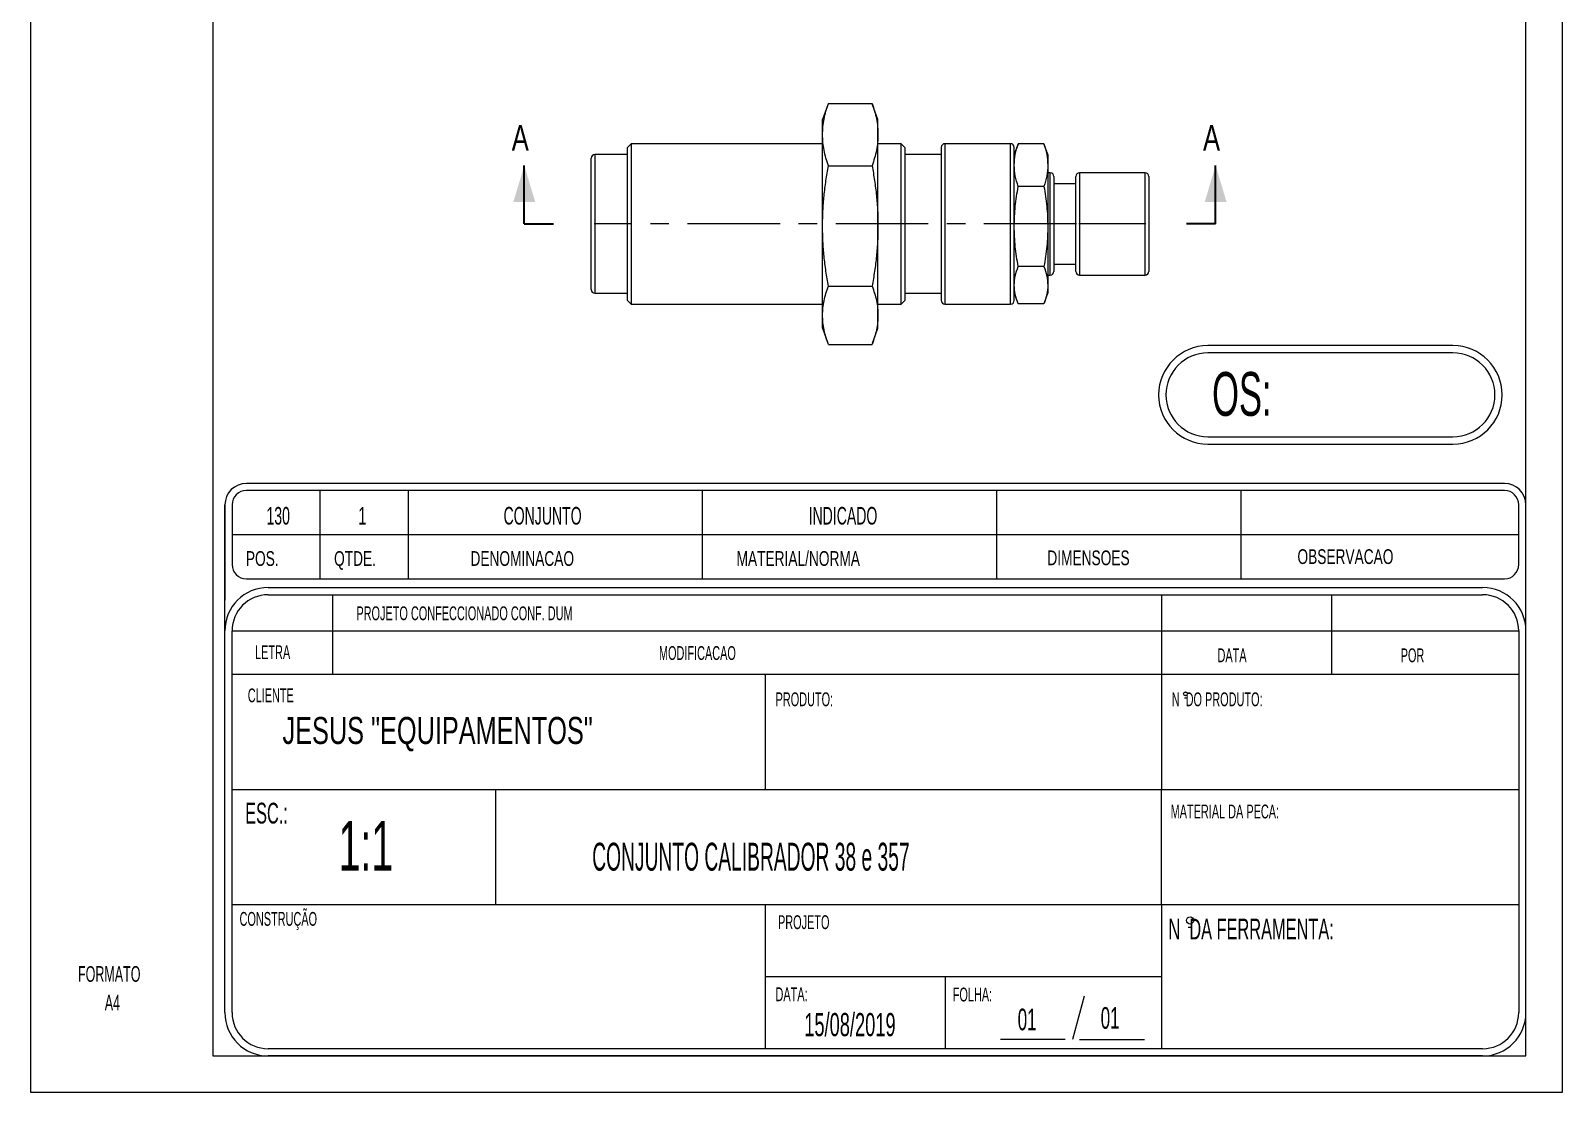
# Model space of a CAD drawing. Header units: millimetres. Extents: x 0 to 210, y 0 to 297.
# Drawn here: x 0 to 210, y 0.4 to 145.9 of the extents above; entities that cross this region are included whole.
import ezdxf

# ---------------------------------------------------------------- set-up
doc = ezdxf.new("R2010")
doc.units = ezdxf.units.MM
doc.linetypes.add('CENTERX2', pattern=[20.32, 12.7, -2.54, 2.54, -2.54])
doc.linetypes.add('PHANTOM', pattern=[12.7, 6.35, -1.27, 1.27, -1.27, 1.27, -1.27])
doc.layers.add('COTAS', color=7, linetype='Continuous')
doc.styles.add('SLDTEXTSTYLE0', font='TXT', dxfattribs={"width": 0.595745})
doc.styles.add('SLDTEXTSTYLE1', font='TXT', dxfattribs={"width": 0.589474})
doc.styles.add('SLDTEXTSTYLE2', font='TXT', dxfattribs={"width": 0.515789})
doc.styles.add('SLDTEXTSTYLE3', font='TXT', dxfattribs={"width": 0.7})
doc.styles.add('SLDTEXTSTYLE4', font='TXT', dxfattribs={"width": 0.695035})
doc.styles.add('SLDTEXTSTYLE6', font='TXT', dxfattribs={"width": 0.75})

# ---------------------------------------------------------------- blocks, each defined once
blk = doc.blocks.new('SW_NOTE_0')
at = {"color": 0, "linetype": 'Continuous', "lineweight": 18, "insert": (0, 2.77), "char_height": 2.152, "attachment_point": 1, "style": 'SLDTEXTSTYLE0'}
blk.add_mtext('FORMATO', dxfattribs=at)
blk = doc.blocks.new('SW_NOTE_0_1')
at = {"color": 0, "linetype": 'Continuous', "lineweight": 18, "insert": (0, 2.77), "char_height": 2.152, "attachment_point": 1, "style": 'SLDTEXTSTYLE0'}
blk.add_mtext('A4', dxfattribs=at)
blk = doc.blocks.new('Bloco2')
at = {"color": 7, "linetype": 'Continuous', "lineweight": 18}
for p, q in [((0.04, 297.06), (0.04, 0.06)), ((210.04, 0.06), (210.04, 297.06)), ((25.04, 292.06), (25.04, 5.06)), ((205.04, 5.06), (205.04, 292.06)), ((25.04, 5.06), (205.04, 5.06)), ((0.04, 0.06), (210.04, 0.06))]:
    blk.add_line(p, q, dxfattribs=at)
for name, p in [('SW_NOTE_0', (6.53, 14.59)), ('SW_NOTE_0_1', (10.2, 10.66))]:
    blk.add_blockref(name, p, dxfattribs=at)

msp = doc.modelspace()

# ---------------------------------------------------------------- linework, layer by layer
at = {"color": 7, "linetype": 'Continuous', "lineweight": 25}
for p, q in [((109.32, 135.73), (108.58, 133.69)), ((109.38, 135.9), (109.32, 135.73)), ((109.38, 135.9), (115.37, 135.9)), ((115.43, 135.73), (115.37, 135.9)), ((116.18, 133.69), (115.44, 135.73)), ((108.58, 131.64), (108.58, 133.69)), ((116.18, 131.64), (116.18, 133.69)), ((82.36, 130.39), (81.86, 129.89)), ((108.58, 130.39), (82.36, 130.39)), ((82.36, 130.39), (82.36, 108.39)), ((108.58, 119.12), (108.58, 131.64)), ((116.18, 119.12), (116.18, 131.64)), ((119.36, 130.39), (116.18, 130.39)), ((119.86, 129.89), (119.36, 130.39)), ((119.36, 108.39), (119.36, 130.39)), ((134.36, 130.39), (125.36, 130.39)), ((135.4, 130.35), (135.33, 130.14)), ((138.93, 130.35), (135.4, 130.35)), ((138.99, 130.14), (138.93, 130.35)), ((76.86, 110.39), (76.86, 128.39)), ((81.86, 128.89), (77.36, 128.89)), ((81.86, 108.89), (81.86, 129.89)), ((119.86, 129.89), (119.86, 108.89)), ((124.86, 128.89), (119.86, 128.89)), ((124.86, 129.89), (124.86, 108.89)), ((135.32, 130.14), (134.86, 128.89)), ((134.86, 108.89), (134.86, 129.89)), ((139.46, 128.89), (139.01, 130.14)), ((139.46, 128.89), (139.46, 127.44)), ((109.38, 127.37), (115.37, 127.37)), ((139.46, 127.44), (139.46, 119.04)), ((139.8, 126.39), (139.46, 126.39)), ((152.8, 126.39), (143.8, 126.39)), ((138.93, 124.52), (135.4, 124.52)), ((140.3, 125.89), (140.3, 112.89)), ((143.3, 124.89), (140.3, 124.89)), ((143.3, 120.88), (143.3, 125.89)), ((153.3, 125.89), (153.3, 112.89)), ((143.3, 112.89), (143.3, 120.88)), ((108.58, 106.87), (108.58, 119.12)), ((116.18, 106.87), (116.18, 119.12)), ((139.46, 119.04), (139.46, 110.99)), ((138.93, 113.56), (135.4, 113.56)), ((140.3, 113.89), (143.3, 113.89)), ((139.46, 112.39), (139.8, 112.39)), ((143.8, 112.39), (152.8, 112.39)), ((77.36, 109.89), (81.86, 109.89)), ((109.38, 110.86), (115.37, 110.86)), ((119.86, 109.89), (124.86, 109.89)), ((134.86, 109.89), (135.32, 108.63)), ((139.01, 108.63), (139.46, 109.89)), ((139.46, 110.99), (139.46, 109.89)), ((81.86, 108.89), (82.36, 108.39)), ((82.36, 108.39), (108.58, 108.39)), ((116.18, 108.39), (119.36, 108.39)), ((119.36, 108.39), (119.86, 108.89)), ((125.36, 108.39), (134.36, 108.39)), ((138.93, 108.43), (135.4, 108.43)), ((108.58, 105.09), (108.58, 106.87)), ((108.58, 105.09), (109.32, 103.05)), ((115.44, 103.05), (116.18, 105.09)), ((116.18, 105.09), (116.18, 106.87)), ((109.38, 102.88), (115.37, 102.88))]:
    msp.add_line(p, q, dxfattribs=at)
at = {"color": 8, "linetype": 'Continuous', "lineweight": 25}
for p, q in [((125.36, 130.39), (125.36, 108.39)), ((134.36, 108.39), (134.36, 130.39)), ((77.36, 128.89), (77.36, 109.89)), ((139.8, 112.39), (139.8, 126.39)), ((143.8, 126.39), (143.8, 120.99)), ((152.8, 112.39), (152.8, 126.39)), ((143.8, 120.99), (143.8, 112.39))]:
    msp.add_line(p, q, dxfattribs=at)
at = {"color": 7, "linetype": 'Continuous', "lineweight": 35}
for p, q in [((67.69, 119.39), (67.69, 127.39)), ((162.47, 119.39), (162.47, 127.39))]:
    msp.add_line(p, q, dxfattribs=at)
at = {"color": 7, "linetype": 'PHANTOM', "lineweight": 35}
for p, q in [((67.69, 119.39), (71.69, 119.39)), ((162.47, 119.39), (158.47, 119.39))]:
    msp.add_line(p, q, dxfattribs=at)
at = {"color": 7, "linetype": 'Continuous', "lineweight": 18}
for p, q in [((195.01, 102.71), (161.41, 102.71)), ((195.01, 101.71), (161.41, 101.71)), ((161.41, 90.21), (195.01, 90.21)), ((161.41, 89.21), (195.01, 89.21)), ((202.07, 83.83), (29.59, 83.83)), ((202.07, 82.85), (29.59, 82.85)), ((39.72, 70.75), (39.72, 82.85)), ((51.82, 70.75), (51.82, 82.85)), ((92.14, 70.75), (92.14, 82.85)), ((132.46, 70.75), (132.46, 82.85)), ((165.96, 70.75), (165.96, 82.85)), ((26.65, 11.28), (26.65, 80.89)), ((26.65, 80.89), (26.65, 67.81)), ((27.63, 80.89), (27.63, 72.71)), ((204.03, 72.71), (204.03, 80.89)), ((205.01, 11.28), (205.01, 80.89)), ((27.63, 76.8), (204.03, 76.8)), ((29.59, 70.75), (202.07, 70.75)), ((32.57, 69.54), (199.08, 69.54)), ((32.57, 68.56), (199.08, 68.56)), ((41.46, 57.69), (41.46, 68.56)), ((155.03, 68.56), (155.03, 57.69)), ((178.34, 68.56), (178.34, 57.69)), ((27.64, 11.28), (27.64, 63.62)), ((27.64, 63.62), (204.02, 63.62)), ((204.02, 63.62), (204.02, 11.28)), ((27.64, 57.69), (204.02, 57.69)), ((100.71, 57.69), (100.71, 41.89)), ((155.03, 57.69), (155.03, 41.89)), ((158.2, 54.45), (158.46, 54.45)), ((158.2, 54.43), (158.46, 54.43)), ((27.64, 41.89), (204.02, 41.89)), ((63.77, 26.09), (63.77, 41.89)), ((155.03, 26.09), (155.03, 41.89)), ((27.64, 26.09), (204.02, 26.09)), ((100.71, 26.09), (100.71, 6.34)), ((155.03, 26.09), (155.03, 6.34)), ((158.69, 23), (159.2, 23)), ((100.71, 16.22), (155.03, 16.22)), ((125.4, 16.22), (125.4, 6.34)), ((144.43, 13.54), (142.85, 7.62)), ((199.08, 6.34), (32.57, 6.34)), ((141.86, 7.62), (132.97, 7.62)), ((143.83, 7.62), (152.72, 7.62)), ((199.08, 5.36), (32.57, 5.36)), ((204.44, 5.36), (205.01, 5.36)), ((205.01, 5.36), (205.01, 5.93))]:
    msp.add_line(p, q, dxfattribs=at)
for centre, radius in [((158.33, 54.99), 0.247), ((158.33, 54.97), 0.247), ((158.97, 23.92), 0.494)]:
    msp.add_circle(centre, radius, dxfattribs=at)
at = {"color": 7, "linetype": 'Continuous', "lineweight": 25}
for centre, start, end in [((125.36, 129.89), 90, 180), ((134.36, 129.89), 0, 90), ((77.36, 128.39), 90, 180), ((139.8, 125.89), 360, 90), ((143.8, 125.89), 90, 180), ((152.8, 125.89), 360, 90), ((139.8, 112.89), 270, 0), ((143.8, 112.89), 180, 270), ((152.8, 112.89), 270, 0), ((77.36, 110.39), 180, 270), ((125.36, 108.89), 180, 270), ((134.36, 108.89), 270, 0)]:
    msp.add_arc(centre, 0.5, start, end, dxfattribs=at)
at = {"color": 7, "linetype": 'Continuous', "lineweight": 18}
for centre, radius, start, end in [((161.41, 95.96), 6.75, 90, 270), ((161.41, 95.96), 5.75, 90, 270), ((195.01, 95.96), 6.75, 270, 90), ((195.01, 95.96), 5.75, 270, 90), ((29.59, 80.89), 2.94, 90, 180), ((29.59, 80.89), 1.96, 90, 180), ((202.07, 80.89), 2.94, 0, 90), ((202.07, 80.89), 1.96, 0, 90), ((29.59, 72.71), 1.96, 180, 270), ((202.07, 72.71), 1.96, 270, 0), ((32.57, 63.62), 5.93, 90, 180), ((199.08, 63.62), 5.93, 0, 90), ((32.57, 63.62), 4.94, 90, 180), ((199.08, 63.62), 4.94, 0, 90), ((32.57, 11.28), 5.93, 180, 270), ((32.57, 11.28), 4.94, 180, 270), ((199.08, 11.28), 4.94, 270, 0), ((199.08, 11.28), 5.93, 270, 0)]:
    msp.add_arc(centre, radius, start, end, dxfattribs=at)
at = {"color": 7, "linetype": 'Continuous', "lineweight": 25}
for points, knots in [([(108.58, 131.64), (108.59, 131.99), (108.61, 132.7), (108.78, 133.77), (109.03, 134.84), (109.26, 135.54), (109.38, 135.9)], [0, 0, 0, 0, 0.248582, 0.497811, 0.748696, 1, 1, 1, 1]), ([(115.37, 135.9), (115.49, 135.55), (115.72, 134.85), (115.98, 133.78), (116.15, 132.71), (116.17, 131.99), (116.18, 131.64)], [0, 0, 0, 0, 0.248858, 0.49808, 0.748723, 1, 1, 1, 1]), ([(109.38, 127.37), (109.27, 127.72), (109.03, 128.42), (108.78, 129.49), (108.61, 130.56), (108.59, 131.28), (108.58, 131.64)], [0, 0, 0, 0, 0.248858, 0.49808, 0.748723, 1, 1, 1, 1]), ([(116.18, 131.64), (116.17, 131.28), (116.15, 130.57), (115.98, 129.5), (115.73, 128.43), (115.49, 127.73), (115.37, 127.37)], [0, 0, 0, 0, 0.248582, 0.497811, 0.748696, 1, 1, 1, 1]), ([(134.86, 127.44), (134.89, 127.92), (134.94, 128.9), (135.25, 129.87), (135.4, 130.35)], [0, 0, 0, 0, 0.497781, 1, 1, 1, 1]), ([(138.93, 130.35), (139.08, 129.87), (139.38, 128.91), (139.44, 127.93), (139.46, 127.44)], [0, 0, 0, 0, 0.498113, 1, 1, 1, 1]), ([(108.58, 119.12), (108.59, 119.81), (108.61, 121.18), (108.78, 123.25), (109.03, 125.32), (109.26, 126.69), (109.38, 127.37)], [0, 0, 0, 0, 0.248582, 0.497811, 0.748696, 1, 1, 1, 1]), ([(115.37, 127.37), (115.49, 126.69), (115.72, 125.33), (115.98, 123.28), (116.15, 121.2), (116.17, 119.81), (116.18, 119.12)], [0, 0, 0, 0, 0.248858, 0.49808, 0.748723, 1, 1, 1, 1]), ([(135.4, 124.52), (135.25, 125), (134.94, 125.97), (134.89, 126.95), (134.86, 127.44)], [0, 0, 0, 0, 0.498113, 1, 1, 1, 1]), ([(139.46, 127.44), (139.44, 126.95), (139.39, 125.97), (139.08, 125.01), (138.93, 124.52)], [0, 0, 0, 0, 0.497781, 1, 1, 1, 1]), ([(134.86, 119.04), (134.89, 119.96), (134.94, 121.8), (135.25, 123.61), (135.4, 124.52)], [0, 0, 0, 0, 0.497781, 1, 1, 1, 1]), ([(138.93, 124.52), (139.08, 123.62), (139.38, 121.81), (139.44, 119.97), (139.46, 119.04)], [0, 0, 0, 0, 0.498113, 1, 1, 1, 1]), ([(109.38, 110.86), (109.27, 111.54), (109.03, 112.9), (108.78, 114.96), (108.61, 117.03), (108.59, 118.42), (108.58, 119.12)], [0, 0, 0, 0, 0.248858, 0.49808, 0.748723, 1, 1, 1, 1]), ([(116.18, 119.12), (116.17, 118.43), (116.15, 117.05), (115.98, 114.98), (115.73, 112.92), (115.49, 111.55), (115.37, 110.86)], [0, 0, 0, 0, 0.248582, 0.497811, 0.748696, 1, 1, 1, 1]), ([(135.4, 113.56), (135.25, 114.47), (134.94, 116.28), (134.89, 118.12), (134.86, 119.04)], [0, 0, 0, 0, 0.498113, 1, 1, 1, 1]), ([(139.46, 119.04), (139.44, 118.13), (139.39, 116.29), (139.08, 114.47), (138.93, 113.56)], [0, 0, 0, 0, 0.497781, 1, 1, 1, 1]), ([(134.86, 110.99), (134.89, 111.42), (134.94, 112.28), (135.25, 113.13), (135.4, 113.56)], [0, 0, 0, 0, 0.497781, 1, 1, 1, 1]), ([(138.93, 113.56), (139.08, 113.14), (139.38, 112.29), (139.44, 111.43), (139.46, 110.99)], [0, 0, 0, 0, 0.498113, 1, 1, 1, 1]), ([(108.58, 106.87), (108.59, 107.2), (108.61, 107.87), (108.78, 108.87), (109.03, 109.87), (109.26, 110.53), (109.38, 110.86)], [0, 0, 0, 0, 0.2485818, 0.4978112, 0.7486961, 1, 1, 1, 1]), ([(115.37, 110.86), (115.49, 110.54), (115.72, 109.88), (115.98, 108.88), (116.15, 107.88), (116.17, 107.21), (116.18, 106.87)], [0, 0, 0, 0, 0.248858, 0.49808, 0.748723, 1, 1, 1, 1]), ([(135.4, 108.43), (135.25, 108.85), (134.94, 109.7), (134.89, 110.56), (134.86, 110.99)], [0, 0, 0, 0, 0.498113, 1, 1, 1, 1]), ([(139.46, 110.99), (139.44, 110.56), (139.39, 109.7), (139.08, 108.85), (138.93, 108.43)], [0, 0, 0, 0, 0.497781, 1, 1, 1, 1]), ([(109.38, 102.88), (109.27, 103.21), (109.03, 103.86), (108.78, 104.86), (108.61, 105.86), (108.59, 106.53), (108.58, 106.87)], [0, 0, 0, 0, 0.248858, 0.49808, 0.748723, 1, 1, 1, 1]), ([(116.18, 106.87), (116.17, 106.54), (116.15, 105.87), (115.98, 104.87), (115.73, 103.87), (115.49, 103.21), (115.37, 102.88)], [0, 0, 0, 0, 0.2485818, 0.4978112, 0.7486961, 1, 1, 1, 1])]:
    msp.add_open_spline(points, degree=3, knots=knots, dxfattribs=at)
at = {"color": 7, "linetype": 'Continuous', "lineweight": 35}
for points in [[(67.69, 127.39), (66.19, 122.39), (69.19, 122.39)], [(162.47, 127.39), (160.97, 122.39), (163.97, 122.39)]]:
    msp.add_solid(points, dxfattribs=at)
at = {"layer": 'COTAS', "linetype": 'CENTERX2', "lineweight": 18}
for p, q in [((143.4, 119.39), (77.26, 119.39)), ((152.9, 119.39), (143.7, 119.39))]:
    msp.add_line(p, q, dxfattribs=at)

# ---------------------------------------------------------------- block references
at = {"layer": 'COTAS'}
msp.add_blockref('Bloco2', (-0.03, 0.3), dxfattribs=at)

# ---------------------------------------------------------------- texts
at = {"color": 7, "linetype": 'Continuous', "char_height": 3.5, "attachment_point": 1, "style": 'SLDTEXTSTYLE6'}
for insert in [(65.97, 132.94), (160.74, 132.94)]:
    msp.add_mtext('A', dxfattribs=dict(at, insert=insert))
at = {"color": 7, "linetype": 'Continuous', "lineweight": 0}
for s, insert, char_height, attachment_point, style in [('OS:', (161.99, 99.09), 6, 1, 'SLDTEXTSTYLE1'), ('130', (33.95, 80.6), 2.419, 2, 'SLDTEXTSTYLE0'), ('1', (45.48, 80.6), 2.42, 2, 'SLDTEXTSTYLE0'), ('CONJUNTO', (70.2, 80.6), 2.419, 2, 'SLDTEXTSTYLE0'), ('INDICADO', (111.38, 80.6), 2.419, 2, 'SLDTEXTSTYLE0'), ('POS.', (29.52, 74.54), 2.022, 1, 'SLDTEXTSTYLE4'), ('QTDE.', (41.61, 74.54), 2.022, 1, 'SLDTEXTSTYLE4'), ('DENOMINACAO', (60.31, 74.54), 2.0223, 1, 'SLDTEXTSTYLE4'), ('MATERIAL/NORMA', (96.79, 74.54), 2.0223, 1, 'SLDTEXTSTYLE4'), ('DIMENSOES', (139.4, 74.63), 2.022, 1, 'SLDTEXTSTYLE4'), ('OBSERVACAO', (173.69, 74.8), 2.022, 1, 'SLDTEXTSTYLE4'), ('PROJETO CONFECCIONADO CONF. DUM', (44.67, 66.97), 1.896, 1, 'SLDTEXTSTYLE1'), ('LETRA', (30.78, 61.63), 1.896, 1, 'SLDTEXTSTYLE1'), ('MODIFICACAO', (86.15, 61.52), 1.896, 1, 'SLDTEXTSTYLE1'), ('DATA', (162.73, 61.21), 1.896, 1, 'SLDTEXTSTYLE1'), ('POR', (187.84, 61.21), 1.896, 1, 'SLDTEXTSTYLE1'), ('CLIENTE', (29.78, 55.72), 1.896, 1, 'SLDTEXTSTYLE1'), ('PRODUTO:', (102.14, 55.18), 1.896, 1, 'SLDTEXTSTYLE1'), ('N  DO PRODUTO:', (156.45, 55.18), 1.896, 1, 'SLDTEXTSTYLE1'), ('JESUS "EQUIPAMENTOS"', (34.54, 51.81), 3.7042, 1, 'SLDTEXTSTYLE3'), ('ESC.:', (29.42, 40.05), 2.844, 1, 'SLDTEXTSTYLE1'), ('MATERIAL DA PECA:', (156.3, 39.8), 1.896, 1, 'SLDTEXTSTYLE1'), ('1:1', (42.23, 37.56), 6.826, 1, 'SLDTEXTSTYLE1'), ('CONJUNTO CALIBRADOR 38 e 357', (77, 34.57), 3.8224, 1, 'SLDTEXTSTYLE2'), ('CONSTRUÇÃO', (28.65, 25.08), 1.896, 1, 'SLDTEXTSTYLE1'), ('PROJETO', (102.47, 24.63), 1.896, 1, 'SLDTEXTSTYLE1'), ('N  DA FERRAMENTA:', (156, 24.16), 2.8441, 1, 'SLDTEXTSTYLE1'), ('DATA:', (102.13, 14.75), 1.896, 1, 'SLDTEXTSTYLE1'), ('FOLHA:', (126.43, 14.71), 1.896, 1, 'SLDTEXTSTYLE1'), ('15/08/2019', (106.07, 11.23), 3.175, 1, 'SLDTEXTSTYLE1'), ('01', (135.33, 11.83), 2.963, 1, 'SLDTEXTSTYLE1'), ('01', (146.71, 12.04), 2.963, 1, 'SLDTEXTSTYLE1')]:
    msp.add_mtext(s, dxfattribs=dict(at, insert=insert, char_height=char_height, attachment_point=attachment_point, style=style))

doc.saveas('drawing.dxf')
